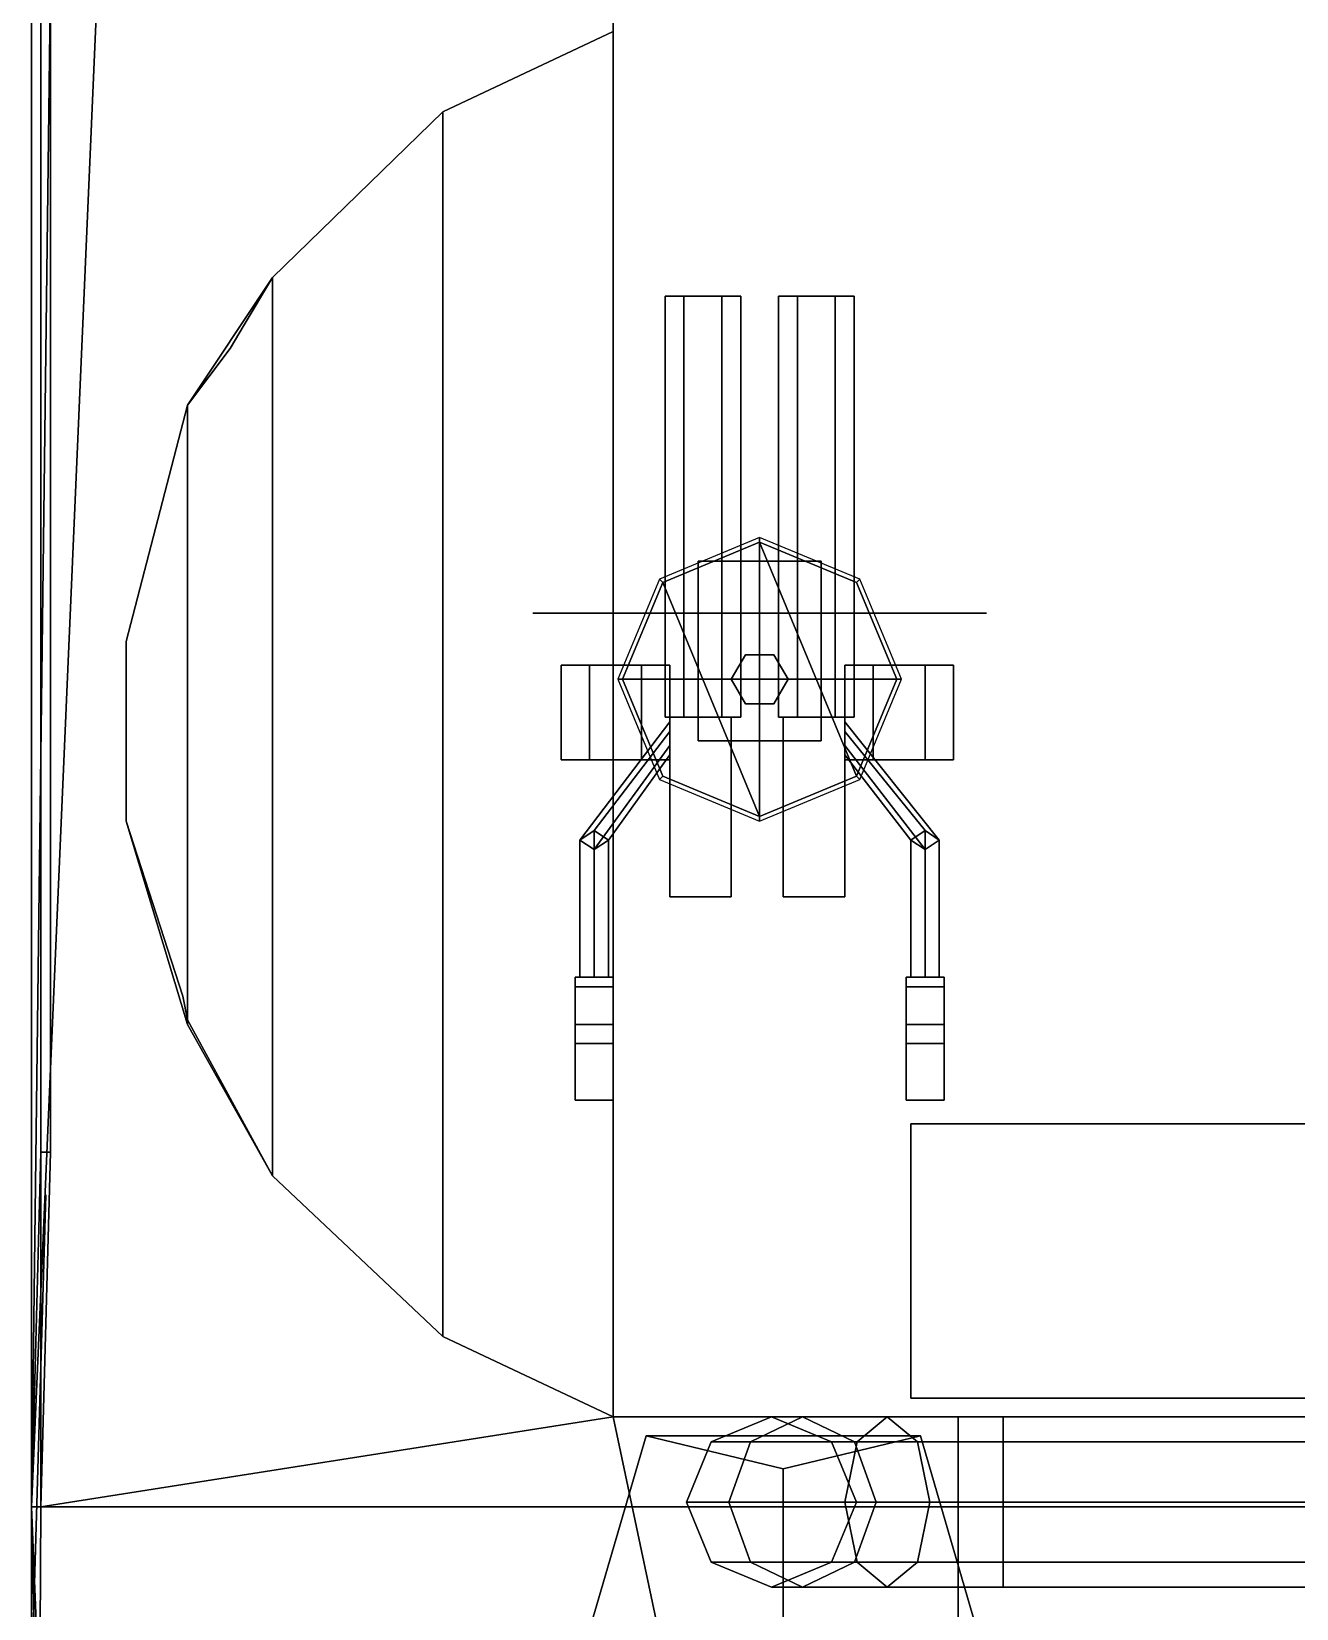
# Model space of a CAD drawing. Header units: millimetres. Extents: x -3 to 2.7, y -37.1 to 19.1.
# Drawn here: x -2.73 to -0.055, y -0.365 to 2.97 of the extents above; entities that cross this region are included whole.
import ezdxf

# ---------------------------------------------------------------- set-up
doc = ezdxf.new("R2010")
doc.units = ezdxf.units.MM
for name, color, linetype in [('boat', 6, 'Continuous'), ('gun', 1, 'Continuous'), ('railings', 6, 'Continuous'), ('turret', 2, 'Continuous')]:
    doc.layers.add(name, color=color, linetype=linetype)

msp = doc.modelspace()

# ---------------------------------------------------------------- linework, layer by layer
for points in [[(-1.5, 7.61, 2.6), (-1.5, 5.42, 2.6), (-1.5, 0.04, 3.71), (-1.5, 5.66, 3.71)], [(-1.5, 5.66, 3.71), (-1.5, 0.04, 3.71), (1.5, 0.04, 3.71), (1.5, 5.66, 3.71)], [(-1.5, 3.54, 1.36), (-1.5, 0.04, 1.36), (-1.5, 0.04, 3.71), (-1.5, 5.42, 2.6)], [(0, -0.15, -1.57), (-2.73, -0.15, -0.89), (-2.57, 3.54, -0.85), (0, 3.54, -1.45)], [(-2.73, 3.54, 1.36), (-2.73, 3.54, 0.34), (-2.73, -0.15, 0.34), (-2.73, -0.15, 1.36)], [(-2.73, 3.54, 0.34), (-2.6843, 3.54), (-2.73, -0.15), (-2.73, -0.15, 0.34)], [(-2.71, 3.54, 2.6), (-2.73, 3.54, 1.36), (-2.73, -0.15, 1.36), (-2.71, 0.6, 2.6)], [(-2.6843, 3.54), (-2.57, 3.54, -0.85), (-2.73, -0.15, -0.89), (-2.73, -0.15)], [(-2.69, 0.6, 2.6), (-2.71, -0.15, 1.36), (-2.71, 3.54, 1.36), (-2.69, 3.54, 2.6)], [(-2.71, 3.54, 2.6), (-2.71, 0.6, 2.6), (-2.69, 0.6, 2.6), (-2.69, 3.54, 2.6)], [(-2.71, -0.15, 1.36), (-1.5, 0.04, 1.36), (-1.5, 3.54, 1.36), (-2.71, 3.54, 1.36)], [(-1.86, 2.8, 3.61), (-1.5, 2.97, 3.61), (-1.5, 0.04, 3.61), (-1.86, 0.21, 3.61)], [(-1.5, 0.04, 3.71), (-1.5, 2.97, 3.71), (-1.86, 2.8, 3.71), (-1.86, 0.21, 3.71)], [(-1.86, 2.8, 3.71), (-1.5, 2.97, 3.71), (-1.5, 2.97, 3.61), (-1.86, 2.8, 3.61)], [(-1.86, 0.21, 3.61), (-2.22, 0.55, 3.61), (-2.22, 2.45, 3.61), (-1.86, 2.8, 3.61)], [(-2.22, 2.45, 3.71), (-2.22, 0.55, 3.71), (-1.86, 0.21, 3.71), (-1.86, 2.8, 3.71)], [(-1.86, 2.8, 3.61), (-2.22, 2.45, 3.61), (-2.22, 2.45, 3.71), (-1.86, 2.8, 3.71)], [(-2.4, 2.18, 3.61), (-2.22, 2.45, 3.61), (-2.22, 0.55, 3.61), (-2.4, 0.87, 3.61)], [(-2.22, 0.55, 3.71), (-2.22, 2.45, 3.71), (-2.4, 2.18, 3.71), (-2.4, 0.87, 3.71)], [(-2.4, 2.18, 3.71), (-2.22, 2.45, 3.71), (-2.22, 2.45, 3.61), (-2.4, 2.18, 3.61)], [(-2.4, 0.87, 3.61), (-2.53, 1.3, 3.61), (-2.53, 1.68, 3.61), (-2.4, 2.18, 3.61)], [(-2.4, 2.18, 3.61), (-2.53, 1.68, 3.61), (-2.53, 1.68, 3.71), (-2.4, 2.18, 3.71)], [(-2.53, 1.68, 3.71), (-2.53, 1.3, 3.71), (-2.4, 0.87, 3.71), (-2.4, 2.18, 3.71)], [(-1.3951, 1.8051, 3.83), (-1.19, 1.89, 3.83), (-1.19, 1.9, 3.71), (-1.4021, 1.8121, 3.71)], [(-0.9849, 1.3949, 3.83), (-1.19, 1.89, 3.83), (-1.3951, 1.8051, 3.83), (-1.19, 1.31, 3.83)], [(-1.19, 1.89, 3.83), (-0.9849, 1.8051, 3.83), (-0.9779, 1.8121, 3.71), (-1.19, 1.9, 3.71)], [(-1.19, 1.66, 4.45), (-1.19, 1.54, 4.45), (-1.19, 1.31, 3.83), (-1.19, 1.89, 3.83)], [(-1.19, 1.89, 3.83), (-1.19, 1.31, 3.83), (-1.19, 1.54, 4.45), (-1.19, 1.66, 4.45)], [(-0.9, 1.6, 3.83), (-0.9849, 1.8051, 3.83), (-1.19, 1.89, 3.83), (-0.9849, 1.3949, 3.83)], [(-1.48, 1.6, 3.83), (-1.3951, 1.8051, 3.83), (-1.4021, 1.8121, 3.71), (-1.49, 1.6, 3.71)], [(-1.19, 1.31, 3.83), (-1.3951, 1.8051, 3.83), (-1.48, 1.6, 3.83), (-1.3951, 1.3949, 3.83)], [(-0.9849, 1.8051, 3.83), (-0.9, 1.6, 3.83), (-0.89, 1.6, 3.71), (-0.9779, 1.8121, 3.71)], [(-2.53, 1.68, 3.61), (-2.53, 1.3, 3.61), (-2.53, 1.3, 3.71), (-2.53, 1.68, 3.71)], [(-1.22, 1.652, 3.83), (-1.25, 1.6, 3.83), (-1.25, 1.6, 5.02), (-1.22, 1.652, 5.02)], [(-1.16, 1.652, 3.83), (-1.22, 1.652, 3.83), (-1.22, 1.652, 5.02), (-1.16, 1.652, 5.02)], [(-1.13, 1.6, 3.83), (-1.16, 1.652, 3.83), (-1.16, 1.652, 5.02), (-1.13, 1.6, 5.02)], [(-1.3951, 1.3949, 3.83), (-1.48, 1.6, 3.83), (-1.49, 1.6, 3.71), (-1.4021, 1.3879, 3.71)], [(-1.25, 1.6, 4.45), (-1.13, 1.6, 4.45), (-0.9, 1.6, 3.83), (-1.48, 1.6, 3.83)], [(-1.48, 1.6, 3.83), (-0.9, 1.6, 3.83), (-1.13, 1.6, 4.45), (-1.25, 1.6, 4.45)], [(-1.25, 1.6, 3.83), (-1.22, 1.548, 3.83), (-1.22, 1.548, 5.02), (-1.25, 1.6, 5.02)], [(-1.16, 1.548, 3.83), (-1.13, 1.6, 3.83), (-1.13, 1.6, 5.02), (-1.16, 1.548, 5.02)], [(-0.9, 1.6, 3.83), (-0.9849, 1.3949, 3.83), (-0.9779, 1.3879, 3.71), (-0.89, 1.6, 3.71)], [(-1.22, 1.548, 3.83), (-1.16, 1.548, 3.83), (-1.16, 1.548, 5.02), (-1.22, 1.548, 5.02)], [(-1.19, 1.31, 3.83), (-1.3951, 1.3949, 3.83), (-1.4021, 1.3879, 3.71), (-1.19, 1.3, 3.71)], [(-0.9849, 1.3949, 3.83), (-1.19, 1.31, 3.83), (-1.19, 1.3, 3.71), (-0.9779, 1.3879, 3.71)], [(-2.4, 0.87, 3.71), (-2.53, 1.3, 3.71), (-2.53, 1.3, 3.61), (-2.4, 0.87, 3.61)], [(-2.4, 0.87, 3.61), (-2.22, 0.55, 3.61), (-2.22, 0.55, 3.71), (-2.4, 0.87, 3.71)], [(-0.87, 0.66, 4.71), (-0.87, 0.66, 3.71), (-0.87, 0.08, 3.71), (-0.87, 0.08, 4.71)], [(0.87, 0.66, 4.71), (0.87, 0.66, 3.71), (-0.87, 0.66, 3.71), (-0.87, 0.66, 4.71)], [(0.87, 0.08, 4.71), (0.87, 0.66, 4.71), (-0.87, 0.66, 4.71), (-0.87, 0.08, 4.71)], [(-2.71, 0.6, 2.6), (-2.73, -0.15, 1.36), (-2.71, -0.15, 1.36), (-2.69, 0.6, 2.6)], [(-1.86, 0.21, 3.71), (-2.22, 0.55, 3.71), (-2.22, 0.55, 3.61), (-1.86, 0.21, 3.61)], [(-1.86, 0.21, 3.61), (-1.5, 0.04, 3.61), (-1.5, 0.04, 3.71), (-1.86, 0.21, 3.71)], [(-0.87, 0.08, 4.71), (-0.87, 0.08, 3.71), (0.87, 0.08, 3.71), (0.87, 0.08, 4.71)], [(-1.5, 0.04, 1.36), (-2.71, -0.15, 1.36), (-2.73, -3.84, 1.41), (-0.77, -3.41, 1.4)], [(-1.5, 0.04, 3.71), (-1.5, 0.04, 1.36), (1.5, 0.04, 1.36), (1.5, 0.04, 3.71)], [(-0.77, 0.04, 1.36), (-1.5, 0.04, 1.36), (-0.77, -3.41, 1.4)], [(-1.0994, 0.04, 4.025), (-1.2096, -0.0127, 3.9614), (-1.2923, -0.0127, 4.27), (-1.165, 0.04, 4.27)], [(-1.165, 0.04, 4.27), (-1.2923, -0.0127, 4.27), (-1.2096, -0.0127, 4.5786), (-1.0994, 0.04, 4.515)], [(-0.92, 0.04, 3.8456), (-0.9836, -0.0127, 3.7354), (-1.2096, -0.0127, 3.9614), (-1.0994, 0.04, 4.025)], [(-1.0994, 0.04, 4.515), (-1.2096, -0.0127, 4.5786), (-0.9836, -0.0127, 4.8046), (-0.92, 0.04, 4.6944)], [(-0.9891, -0.0127, 4.0886), (-1.0994, 0.04, 4.025), (-1.165, 0.04, 4.27), (-1.0377, -0.0127, 4.27)], [(-1.0377, -0.0127, 4.27), (-1.165, 0.04, 4.27), (-1.0994, 0.04, 4.515), (-0.9891, -0.0127, 4.4514)], [(-0.8564, -0.0127, 3.9559), (-0.92, 0.04, 3.8456), (-1.0994, 0.04, 4.025), (-0.9891, -0.0127, 4.0886)], [(-0.9891, -0.0127, 4.4514), (-1.0994, 0.04, 4.515), (-0.92, 0.04, 4.6944), (-0.8564, -0.0127, 4.5841)], [(-0.675, 0.04, 3.78), (-0.675, -0.0127, 3.6527), (-0.9836, -0.0127, 3.7354), (-0.92, 0.04, 3.8456)], [(-0.92, 0.04, 4.6944), (-0.9836, -0.0127, 4.8046), (-0.675, -0.0127, 4.8873), (-0.675, 0.04, 4.76)], [(-0.675, -0.0127, 3.9073), (-0.675, 0.04, 3.78), (-0.92, 0.04, 3.8456), (-0.8564, -0.0127, 3.9559)], [(-0.8564, -0.0127, 4.5841), (-0.92, 0.04, 4.6944), (-0.675, 0.04, 4.76), (-0.675, -0.0127, 4.6327)], [(-0.77, 0.04, 2.12), (-0.77, 0.04, 1.36), (-0.77, -3.41, 1.4), (-0.77, -3.41, 2.12)], [(0.77, -3.41, 2.12), (0.77, 0.04, 2.12), (-0.77, 0.04, 2.12), (-0.77, -3.41, 2.12)], [(-0.675, 0.04, 3.78), (-0.675, -0.0127, 3.9073), (0.675, -0.0127, 3.9073), (0.675, 0.04, 3.78)], [(-0.675, -0.0127, 3.6527), (-0.675, 0.04, 3.78), (0.675, 0.04, 3.78), (0.675, -0.0127, 3.6527)], [(-0.675, 0.04, 4.76), (-0.675, -0.0127, 4.8873), (0.675, -0.0127, 4.8873), (0.675, 0.04, 4.76)], [(-0.675, -0.0127, 4.6327), (-0.675, 0.04, 4.76), (0.675, 0.04, 4.76), (0.675, -0.0127, 4.6327)], [(-1.2096, -0.0127, 3.9614), (-1.2552, -0.14, 3.935), (-1.345, -0.14, 4.27), (-1.2923, -0.0127, 4.27)], [(-1.2923, -0.0127, 4.27), (-1.345, -0.14, 4.27), (-1.2552, -0.14, 4.605), (-1.2096, -0.0127, 4.5786)], [(-0.9836, -0.0127, 3.7354), (-1.01, -0.14, 3.6898), (-1.2552, -0.14, 3.935), (-1.2096, -0.0127, 3.9614)], [(-1.2096, -0.0127, 4.5786), (-1.2552, -0.14, 4.605), (-1.01, -0.14, 4.8502), (-0.9836, -0.0127, 4.8046)], [(-0.9435, -0.14, 4.115), (-0.9891, -0.0127, 4.0886), (-1.0377, -0.0127, 4.27), (-0.985, -0.14, 4.27)], [(-0.985, -0.14, 4.27), (-1.0377, -0.0127, 4.27), (-0.9891, -0.0127, 4.4514), (-0.9435, -0.14, 4.425)], [(-0.675, -0.0127, 3.6527), (-0.675, -0.14, 3.6), (-1.01, -0.14, 3.6898), (-0.9836, -0.0127, 3.7354)], [(-0.9836, -0.0127, 4.8046), (-1.01, -0.14, 4.8502), (-0.675, -0.14, 4.94), (-0.675, -0.0127, 4.8873)], [(-0.83, -0.14, 4.0015), (-0.8564, -0.0127, 3.9559), (-0.9891, -0.0127, 4.0886), (-0.9435, -0.14, 4.115)], [(-0.9435, -0.14, 4.425), (-0.9891, -0.0127, 4.4514), (-0.8564, -0.0127, 4.5841), (-0.83, -0.14, 4.5385)], [(-0.675, -0.14, 3.96), (-0.675, -0.0127, 3.9073), (-0.8564, -0.0127, 3.9559), (-0.83, -0.14, 4.0015)], [(-0.83, -0.14, 4.5385), (-0.8564, -0.0127, 4.5841), (-0.675, -0.0127, 4.6327), (-0.675, -0.14, 4.58)], [(-0.675, -0.0127, 3.9073), (-0.675, -0.14, 3.96), (0.675, -0.14, 3.96), (0.675, -0.0127, 3.9073)], [(-0.675, -0.14, 3.6), (-0.675, -0.0127, 3.6527), (0.675, -0.0127, 3.6527), (0.675, -0.14, 3.6)], [(-0.675, -0.0127, 4.8873), (-0.675, -0.14, 4.94), (0.675, -0.14, 4.94), (0.675, -0.0127, 4.8873)], [(-0.675, -0.14, 4.58), (-0.675, -0.0127, 4.6327), (0.675, -0.0127, 4.6327), (0.675, -0.14, 4.58)], [(0, -3.84, -1.57), (-2.58, -3.84, -0.81), (-2.73, -0.15, -0.89), (0, -0.15, -1.57)], [(-2.73, -0.15, 0.34), (-2.73, -0.15), (-2.6523, -3.84), (-2.73, -3.84, 0.87)], [(-2.73, -0.15, 1.36), (-2.73, -0.15, 0.34), (-2.73, -3.84, 0.87), (-2.73, -3.84, 1.41)], [(-2.73, -0.15, 1.36), (-2.73, -3.84, 1.41), (-2.73, -3.84, 1.41), (-2.71, -0.15, 1.36)], [(-2.73, -0.15), (-2.73, -0.15, -0.89), (-2.58, -3.84, -0.81), (-2.6523, -3.84)], [(-1.2552, -0.14, 3.935), (-1.2096, -0.2673, 3.9614), (-1.2923, -0.2673, 4.27), (-1.345, -0.14, 4.27)], [(-1.345, -0.14, 4.27), (-1.2923, -0.2673, 4.27), (-1.2096, -0.2673, 4.5786), (-1.2552, -0.14, 4.605)], [(-1.01, -0.14, 3.6898), (-0.9836, -0.2673, 3.7354), (-1.2096, -0.2673, 3.9614), (-1.2552, -0.14, 3.935)], [(-1.2552, -0.14, 4.605), (-1.2096, -0.2673, 4.5786), (-0.9836, -0.2673, 4.8046), (-1.01, -0.14, 4.8502)], [(-0.9891, -0.2673, 4.0886), (-0.9435, -0.14, 4.115), (-0.985, -0.14, 4.27), (-1.0377, -0.2673, 4.27)], [(-1.0377, -0.2673, 4.27), (-0.985, -0.14, 4.27), (-0.9435, -0.14, 4.425), (-0.9891, -0.2673, 4.4514)], [(-0.675, -0.14, 3.6), (-0.675, -0.2673, 3.6527), (-0.9836, -0.2673, 3.7354), (-1.01, -0.14, 3.6898)], [(-1.01, -0.14, 4.8502), (-0.9836, -0.2673, 4.8046), (-0.675, -0.2673, 4.8873), (-0.675, -0.14, 4.94)], [(-0.8564, -0.2673, 3.9559), (-0.83, -0.14, 4.0015), (-0.9435, -0.14, 4.115), (-0.9891, -0.2673, 4.0886)], [(-0.9891, -0.2673, 4.4514), (-0.9435, -0.14, 4.425), (-0.83, -0.14, 4.5385), (-0.8564, -0.2673, 4.5841)], [(-0.675, -0.2673, 3.9073), (-0.675, -0.14, 3.96), (-0.83, -0.14, 4.0015), (-0.8564, -0.2673, 3.9559)], [(-0.8564, -0.2673, 4.5841), (-0.83, -0.14, 4.5385), (-0.675, -0.14, 4.58), (-0.675, -0.2673, 4.6327)], [(-0.675, -0.14, 3.96), (-0.675, -0.2673, 3.9073), (0.675, -0.2673, 3.9073), (0.675, -0.14, 3.96)], [(-0.675, -0.2673, 3.6527), (-0.675, -0.14, 3.6), (0.675, -0.14, 3.6), (0.675, -0.2673, 3.6527)], [(-0.675, -0.14, 4.94), (-0.675, -0.2673, 4.8873), (0.675, -0.2673, 4.8873), (0.675, -0.14, 4.94)], [(-0.675, -0.2673, 4.6327), (-0.675, -0.14, 4.58), (0.675, -0.14, 4.58), (0.675, -0.2673, 4.6327)], [(-1.2096, -0.2673, 3.9614), (-1.0994, -0.32, 4.025), (-1.165, -0.32, 4.27), (-1.2923, -0.2673, 4.27)], [(-1.2923, -0.2673, 4.27), (-1.165, -0.32, 4.27), (-1.0994, -0.32, 4.515), (-1.2096, -0.2673, 4.5786)], [(-0.9836, -0.2673, 3.7354), (-0.92, -0.32, 3.8456), (-1.0994, -0.32, 4.025), (-1.2096, -0.2673, 3.9614)], [(-1.2096, -0.2673, 4.5786), (-1.0994, -0.32, 4.515), (-0.92, -0.32, 4.6944), (-0.9836, -0.2673, 4.8046)], [(-1.0994, -0.32, 4.025), (-0.9891, -0.2673, 4.0886), (-1.0377, -0.2673, 4.27), (-1.165, -0.32, 4.27)], [(-1.165, -0.32, 4.27), (-1.0377, -0.2673, 4.27), (-0.9891, -0.2673, 4.4514), (-1.0994, -0.32, 4.515)], [(-0.92, -0.32, 3.8456), (-0.8564, -0.2673, 3.9559), (-0.9891, -0.2673, 4.0886), (-1.0994, -0.32, 4.025)], [(-1.0994, -0.32, 4.515), (-0.9891, -0.2673, 4.4514), (-0.8564, -0.2673, 4.5841), (-0.92, -0.32, 4.6944)], [(-0.675, -0.2673, 3.6527), (-0.675, -0.32, 3.78), (-0.92, -0.32, 3.8456), (-0.9836, -0.2673, 3.7354)], [(-0.9836, -0.2673, 4.8046), (-0.92, -0.32, 4.6944), (-0.675, -0.32, 4.76), (-0.675, -0.2673, 4.8873)], [(-0.675, -0.32, 3.78), (-0.675, -0.2673, 3.9073), (-0.8564, -0.2673, 3.9559), (-0.92, -0.32, 3.8456)], [(-0.92, -0.32, 4.6944), (-0.8564, -0.2673, 4.5841), (-0.675, -0.2673, 4.6327), (-0.675, -0.32, 4.76)], [(-0.675, -0.2673, 3.9073), (-0.675, -0.32, 3.78), (0.675, -0.32, 3.78), (0.675, -0.2673, 3.9073)], [(-0.675, -0.32, 3.78), (-0.675, -0.2673, 3.6527), (0.675, -0.2673, 3.6527), (0.675, -0.32, 3.78)], [(-0.675, -0.2673, 4.8873), (-0.675, -0.32, 4.76), (0.675, -0.32, 4.76), (0.675, -0.2673, 4.8873)], [(-0.675, -0.32, 4.76), (-0.675, -0.2673, 4.6327), (0.675, -0.2673, 4.6327), (0.675, -0.32, 4.76)]]:
    msp.add_3dface(points)
at = {"color": 2}
for points in [[(-1.0377, -0.0127, 4.27), (-0.9891, -0.0127, 4.4514), (-0.9891, -0.0127, 4.0886), (-1.0377, -0.0127, 4.27)], [(-1.0377, -0.0127, 4.27), (-0.9891, -0.0127, 4.0886), (-0.9891, -0.0127, 4.4514), (-1.0377, -0.0127, 4.27)], [(-0.9891, -0.0127, 4.0886), (-0.8564, -0.0127, 3.9559), (-0.8564, -0.0127, 4.5841), (-0.9891, -0.0127, 4.4514)], [(-0.9891, -0.0127, 4.4514), (-0.8564, -0.0127, 4.5841), (-0.8564, -0.0127, 3.9559), (-0.9891, -0.0127, 4.0886)], [(-0.8564, -0.0127, 4.5841), (-0.675, -0.0127, 4.6327), (-0.675, -0.0127, 3.9073), (-0.8564, -0.0127, 3.9559)], [(-0.8564, -0.0127, 3.9559), (-0.675, -0.0127, 3.9073), (-0.675, -0.0127, 4.6327), (-0.8564, -0.0127, 4.5841)], [(-0.675, -0.0127, 3.9073), (0.675, -0.0127, 3.9073), (0.675, -0.0127, 4.6327), (-0.675, -0.0127, 4.6327)], [(-0.675, -0.0127, 4.6327), (0.675, -0.0127, 4.6327), (0.675, -0.0127, 3.9073), (-0.675, -0.0127, 3.9073)]]:
    msp.add_3dface(points, dxfattribs=at)
at = {"layer": 'boat'}
for points in [[(-1.57, -0.48, 3.39), (-1.43, 0, 3.44), (-1.43, 0, 3.14), (-1.57, -0.48, 3.09)], [(-1.43, 0, 3.14), (-1.14, -0.07, 2.81), (-1.14, -0.48, 2.8), (-1.57, -0.48, 3.09)], [(-0.71, -0.48, 3.39), (-0.85, 0, 3.44), (-1.43, 0, 3.44), (-1.57, -0.48, 3.39)], [(-0.85, 0, 3.14), (-1.14, -0.07, 2.81), (-1.43, 0, 3.14), (-0.85, 0, 3.14)], [(-1.43, 0, 3.44), (-0.85, 0, 3.44), (-0.85, 0, 3.14), (-1.43, 0, 3.14)], [(-1.14, -0.48, 2.8), (-1.14, -0.07, 2.81), (-0.85, 0, 3.14), (-0.71, -0.48, 3.09)], [(-0.71, -0.48, 3.09), (-0.85, 0, 3.14), (-0.85, 0, 3.44), (-0.71, -0.48, 3.39)]]:
    msp.add_3dface(points, dxfattribs=at)
at = {"layer": 'gun'}
for points in [[(-1.35, 2.41, 5.2593), (-1.39, 2.41, 5.19), (-1.39, 1.52, 5.19), (-1.35, 1.52, 5.2593)], [(-1.39, 2.41, 5.19), (-1.35, 2.41, 5.1207), (-1.35, 1.52, 5.1207), (-1.39, 1.52, 5.19)], [(-1.23, 2.41, 5.19), (-1.39, 2.41, 5.19), (-1.35, 2.41, 5.2593), (-1.27, 2.41, 5.2593)], [(-1.27, 2.41, 5.1207), (-1.35, 2.41, 5.1207), (-1.39, 2.41, 5.19), (-1.23, 2.41, 5.19)], [(-1.27, 2.41, 5.2593), (-1.35, 2.41, 5.2593), (-1.35, 1.52, 5.2593), (-1.27, 1.52, 5.2593)], [(-1.35, 2.41, 5.1207), (-1.27, 2.41, 5.1207), (-1.27, 1.52, 5.1207), (-1.35, 1.52, 5.1207)], [(-1.23, 2.41, 5.19), (-1.27, 2.41, 5.2593), (-1.27, 1.52, 5.2593), (-1.23, 1.52, 5.19)], [(-1.27, 2.41, 5.1207), (-1.23, 2.41, 5.19), (-1.23, 1.52, 5.19), (-1.27, 1.52, 5.1207)], [(-1.03, 2.41, 5.1207), (-1.11, 2.41, 5.1207), (-1.15, 2.41, 5.19), (-0.99, 2.41, 5.19)], [(-0.99, 2.41, 5.19), (-1.15, 2.41, 5.19), (-1.11, 2.41, 5.2593), (-1.03, 2.41, 5.2593)], [(-1.15, 2.41, 5.19), (-1.11, 2.41, 5.1207), (-1.11, 1.52, 5.1207), (-1.15, 1.52, 5.19)], [(-1.11, 2.41, 5.2593), (-1.15, 2.41, 5.19), (-1.15, 1.52, 5.19), (-1.11, 1.52, 5.2593)], [(-1.11, 2.41, 5.1207), (-1.03, 2.41, 5.1207), (-1.03, 1.52, 5.1207), (-1.11, 1.52, 5.1207)], [(-1.03, 2.41, 5.2593), (-1.11, 2.41, 5.2593), (-1.11, 1.52, 5.2593), (-1.03, 1.52, 5.2593)], [(-1.03, 2.41, 5.1207), (-0.99, 2.41, 5.19), (-0.99, 1.52, 5.19), (-1.03, 1.52, 5.1207)], [(-0.99, 2.41, 5.19), (-1.03, 2.41, 5.2593), (-1.03, 1.52, 5.2593), (-0.99, 1.52, 5.19)], [(-1.61, 1.63, 5.26), (-1.61, 1.63, 5), (-1.61, 1.43, 5), (-1.61, 1.43, 5.26)], [(-1.38, 1.63, 5.26), (-1.38, 1.63, 5), (-1.61, 1.63, 5), (-1.61, 1.63, 5.26)], [(-1.55, 1.63, 4.88), (-1.61, 1.63, 5), (-1.38, 1.63, 5), (-1.44, 1.63, 4.88)], [(-1.55, 1.43, 4.88), (-1.61, 1.43, 5), (-1.61, 1.63, 5), (-1.55, 1.63, 4.88)], [(-1.44, 1.63, 5.38), (-1.38, 1.63, 5.26), (-1.61, 1.63, 5.26), (-1.55, 1.63, 5.38)], [(-1.55, 1.63, 5.38), (-1.61, 1.63, 5.26), (-1.61, 1.43, 5.26), (-1.55, 1.43, 5.38)], [(-1.44, 1.43, 4.88), (-1.55, 1.43, 4.88), (-1.55, 1.63, 4.88), (-1.44, 1.63, 4.88)], [(-1.55, 1.43, 5.38), (-1.44, 1.43, 5.38), (-1.44, 1.63, 5.38), (-1.55, 1.63, 5.38)], [(-1.44, 1.63, 4.88), (-1.38, 1.63, 5), (-1.38, 1.43, 5), (-1.44, 1.43, 4.88)], [(-1.44, 1.43, 5.38), (-1.38, 1.43, 5.26), (-1.38, 1.63, 5.26), (-1.44, 1.63, 5.38)], [(-1.38, 1.43, 5.26), (-1.38, 1.43, 5), (-1.38, 1.63, 5), (-1.38, 1.63, 5.26)], [(-0.78, 1.63, 5.26), (-0.78, 1.63, 5), (-1.01, 1.63, 5), (-1.01, 1.63, 5.26)], [(-1.01, 1.63, 5.26), (-1.01, 1.63, 5), (-1.01, 1.43, 5), (-1.01, 1.43, 5.26)], [(-0.95, 1.43, 4.88), (-1.01, 1.43, 5), (-1.01, 1.63, 5), (-0.95, 1.63, 4.88)], [(-0.95, 1.63, 4.88), (-1.01, 1.63, 5), (-0.78, 1.63, 5), (-0.84, 1.63, 4.88)], [(-0.95, 1.63, 5.38), (-1.01, 1.63, 5.26), (-1.01, 1.43, 5.26), (-0.95, 1.43, 5.38)], [(-0.84, 1.63, 5.38), (-0.78, 1.63, 5.26), (-1.01, 1.63, 5.26), (-0.95, 1.63, 5.38)], [(-0.84, 1.43, 4.88), (-0.95, 1.43, 4.88), (-0.95, 1.63, 4.88), (-0.84, 1.63, 4.88)], [(-0.95, 1.43, 5.38), (-0.84, 1.43, 5.38), (-0.84, 1.63, 5.38), (-0.95, 1.63, 5.38)], [(-0.84, 1.63, 4.88), (-0.78, 1.63, 5), (-0.78, 1.43, 5), (-0.84, 1.43, 4.88)], [(-0.84, 1.43, 5.38), (-0.78, 1.43, 5.26), (-0.78, 1.63, 5.26), (-0.84, 1.63, 5.38)], [(-0.78, 1.43, 5.26), (-0.78, 1.43, 5), (-0.78, 1.63, 5), (-0.78, 1.63, 5.26)], [(-1.38, 1.51, 5.19), (-1.38, 1.46, 5.16), (-1.54, 1.24, 5.29), (-1.57, 1.26, 5.32)], [(-1.38, 1.49, 5.22), (-1.38, 1.51, 5.19), (-1.57, 1.26, 5.32), (-1.54, 1.28, 5.35)], [(-1.25, 1.52, 5.26), (-1.25, 1.52, 5.08), (-1.38, 1.52, 5.08), (-1.38, 1.52, 5.26)], [(-1.38, 1.52, 5.08), (-1.38, 1.14, 5.08), (-1.38, 1.14, 5.26), (-1.38, 1.52, 5.26)], [(-1.25, 1.52, 5.08), (-1.25, 1.14, 5.08), (-1.38, 1.14, 5.08), (-1.38, 1.52, 5.08)], [(-1.38, 1.52, 5.26), (-1.38, 1.14, 5.26), (-1.25, 1.14, 5.26), (-1.25, 1.52, 5.26)], [(-1.25, 1.14, 5.26), (-1.25, 1.14, 5.08), (-1.25, 1.52, 5.08), (-1.25, 1.52, 5.26)], [(-1.01, 1.52, 5.26), (-1.01, 1.52, 5.08), (-1.14, 1.52, 5.08), (-1.14, 1.52, 5.26)], [(-1.14, 1.52, 5.08), (-1.14, 1.14, 5.08), (-1.14, 1.14, 5.26), (-1.14, 1.52, 5.26)], [(-1.01, 1.52, 5.08), (-1.01, 1.14, 5.08), (-1.14, 1.14, 5.08), (-1.14, 1.52, 5.08)], [(-1.14, 1.52, 5.26), (-1.14, 1.14, 5.26), (-1.01, 1.14, 5.26), (-1.01, 1.52, 5.26)], [(-1.01, 1.14, 5.26), (-1.01, 1.14, 5.08), (-1.01, 1.52, 5.08), (-1.01, 1.52, 5.26)], [(-1.01, 1.51, 5.19), (-1.01, 1.49, 5.22), (-0.84, 1.28, 5.35), (-0.81, 1.26, 5.32)], [(-1.01, 1.46, 5.16), (-1.01, 1.51, 5.19), (-0.81, 1.26, 5.32), (-0.84, 1.24, 5.29)], [(-1.38, 1.44, 5.19), (-1.38, 1.49, 5.22), (-1.54, 1.28, 5.35), (-1.51, 1.26, 5.32)], [(-1.01, 1.49, 5.22), (-1.01, 1.44, 5.19), (-0.87, 1.26, 5.32), (-0.84, 1.28, 5.35)], [(-1.38, 1.46, 5.16), (-1.38, 1.44, 5.19), (-1.51, 1.26, 5.32), (-1.54, 1.24, 5.29)], [(-1.01, 1.44, 5.19), (-1.01, 1.46, 5.16), (-0.84, 1.24, 5.29), (-0.87, 1.26, 5.32)], [(-1.61, 1.43, 5), (-1.38, 1.43, 5), (-1.38, 1.43, 5.26), (-1.61, 1.43, 5.26)], [(-1.38, 1.43, 5), (-1.61, 1.43, 5), (-1.55, 1.43, 4.88), (-1.44, 1.43, 4.88)], [(-1.61, 1.43, 5.26), (-1.38, 1.43, 5.26), (-1.44, 1.43, 5.38), (-1.55, 1.43, 5.38)], [(-1.01, 1.43, 5), (-0.78, 1.43, 5), (-0.78, 1.43, 5.26), (-1.01, 1.43, 5.26)], [(-0.78, 1.43, 5), (-1.01, 1.43, 5), (-0.95, 1.43, 4.88), (-0.84, 1.43, 4.88)], [(-1.01, 1.43, 5.26), (-0.78, 1.43, 5.26), (-0.84, 1.43, 5.38), (-0.95, 1.43, 5.38)], [(-1.54, 1.28, 5.35), (-1.57, 1.26, 5.32), (-1.57, 0.97, 5.32), (-1.54, 0.97, 5.35)], [(-1.51, 1.26, 5.32), (-1.54, 1.28, 5.35), (-1.54, 0.97, 5.35), (-1.51, 0.97, 5.32)], [(-0.84, 1.28, 5.35), (-0.87, 1.26, 5.32), (-0.87, 0.97, 5.32), (-0.84, 0.97, 5.35)], [(-0.81, 1.26, 5.32), (-0.84, 1.28, 5.35), (-0.84, 0.97, 5.35), (-0.81, 0.97, 5.32)], [(-1.57, 1.26, 5.32), (-1.54, 1.24, 5.29), (-1.54, 0.97, 5.29), (-1.57, 0.97, 5.32)], [(-1.54, 1.24, 5.29), (-1.51, 1.26, 5.32), (-1.51, 0.97, 5.32), (-1.54, 0.97, 5.29)], [(-0.87, 1.26, 5.32), (-0.84, 1.24, 5.29), (-0.84, 0.97, 5.29), (-0.87, 0.97, 5.32)], [(-0.84, 1.24, 5.29), (-0.81, 1.26, 5.32), (-0.81, 0.97, 5.32), (-0.84, 0.97, 5.29)], [(-1.38, 1.14, 5.26), (-1.38, 1.14, 5.08), (-1.25, 1.14, 5.08), (-1.25, 1.14, 5.26)], [(-1.14, 1.14, 5.26), (-1.14, 1.14, 5.08), (-1.01, 1.14, 5.08), (-1.01, 1.14, 5.26)], [(-1.58, 0.87, 5.1), (-1.5, 0.87, 5.1), (-1.5, 0.97, 5.25), (-1.58, 0.97, 5.25)], [(-1.58, 0.97, 5.25), (-1.5, 0.97, 5.25), (-1.5, 0.87, 5.1), (-1.58, 0.87, 5.1)], [(-1.58, 0.97, 5.35), (-1.5, 0.97, 5.35), (-1.5, 0.97, 5.25), (-1.58, 0.97, 5.25)], [(-1.58, 0.97, 5.25), (-1.5, 0.97, 5.25), (-1.5, 0.97, 5.35), (-1.58, 0.97, 5.35)], [(-1.58, 0.97, 5.35), (-1.5, 0.97, 5.35), (-1.5, 0.95, 5.4), (-1.58, 0.95, 5.4)], [(-1.58, 0.95, 5.4), (-1.5, 0.95, 5.4), (-1.5, 0.97, 5.35), (-1.58, 0.97, 5.35)], [(-0.88, 0.87, 5.1), (-0.8, 0.87, 5.1), (-0.8, 0.97, 5.25), (-0.88, 0.97, 5.25)], [(-0.88, 0.97, 5.25), (-0.8, 0.97, 5.25), (-0.8, 0.87, 5.1), (-0.88, 0.87, 5.1)], [(-0.88, 0.97, 5.35), (-0.8, 0.97, 5.35), (-0.8, 0.97, 5.25), (-0.88, 0.97, 5.25)], [(-0.88, 0.97, 5.25), (-0.8, 0.97, 5.25), (-0.8, 0.97, 5.35), (-0.88, 0.97, 5.35)], [(-0.88, 0.97, 5.35), (-0.8, 0.97, 5.35), (-0.8, 0.95, 5.4), (-0.88, 0.95, 5.4)], [(-0.88, 0.95, 5.4), (-0.8, 0.95, 5.4), (-0.8, 0.97, 5.35), (-0.88, 0.97, 5.35)], [(-1.58, 0.83, 5.53), (-1.5, 0.83, 5.53), (-1.5, 0.95, 5.4), (-1.58, 0.95, 5.4)], [(-1.58, 0.95, 5.4), (-1.5, 0.95, 5.4), (-1.5, 0.83, 5.53), (-1.58, 0.83, 5.53)], [(-0.88, 0.83, 5.53), (-0.8, 0.83, 5.53), (-0.8, 0.95, 5.4), (-0.88, 0.95, 5.4)], [(-0.88, 0.95, 5.4), (-0.8, 0.95, 5.4), (-0.8, 0.83, 5.53), (-0.88, 0.83, 5.53)], [(-1.58, 0.87, 5.1), (-1.5, 0.87, 5.1), (-1.5, 0.71, 5.06), (-1.58, 0.71, 5.06)], [(-1.58, 0.71, 5.06), (-1.5, 0.71, 5.06), (-1.5, 0.87, 5.1), (-1.58, 0.87, 5.1)], [(-0.88, 0.87, 5.1), (-0.8, 0.87, 5.1), (-0.8, 0.71, 5.06), (-0.88, 0.71, 5.06)], [(-0.88, 0.71, 5.06), (-0.8, 0.71, 5.06), (-0.8, 0.87, 5.1), (-0.88, 0.87, 5.1)]]:
    msp.add_3dface(points, dxfattribs=at)
at = {"layer": 'railings'}
for points in [[(-1.86, 2.8, 4.73), (-1.86, 2.8, 4.78), (-1.5, 2.97, 4.78), (-1.5, 2.97, 4.73)], [(-1.5, 2.97, 4.73), (-1.5, 2.97, 4.78), (-1.86, 2.8, 4.78), (-1.86, 2.8, 4.73)], [(-1.86, 2.8, 4.21), (-1.86, 2.8, 4.26), (-1.5, 2.97, 4.26), (-1.5, 2.97, 4.21)], [(-1.5, 2.97, 4.21), (-1.5, 2.97, 4.26), (-1.86, 2.8, 4.26), (-1.86, 2.8, 4.21)], [(-2.22, 2.45, 4.73), (-2.22, 2.45, 4.78), (-1.86, 2.8, 4.78), (-1.86, 2.8, 4.73)], [(-1.86, 2.8, 4.73), (-1.86, 2.8, 4.78), (-2.22, 2.45, 4.78), (-2.22, 2.45, 4.73)], [(-2.22, 2.45, 4.21), (-2.22, 2.45, 4.26), (-1.86, 2.8, 4.26), (-1.86, 2.8, 4.21)], [(-1.86, 2.8, 4.21), (-1.86, 2.8, 4.26), (-2.22, 2.45, 4.26), (-2.22, 2.45, 4.21)], [(-2.28, 2.35, 4.73), (-2.28, 2.35, 4.78), (-2.22, 2.45, 4.78), (-2.22, 2.45, 4.73)], [(-2.22, 2.45, 4.73), (-2.22, 2.45, 4.78), (-2.28, 2.35, 4.78), (-2.28, 2.35, 4.73)], [(-2.28, 2.35, 4.21), (-2.28, 2.35, 4.26), (-2.22, 2.45, 4.26), (-2.22, 2.45, 4.21)], [(-2.22, 2.45, 4.21), (-2.22, 2.45, 4.26), (-2.28, 2.35, 4.26), (-2.28, 2.35, 4.21)], [(-2.31, 2.3, 3.71), (-2.28, 2.35, 3.71), (-2.28, 2.35, 4.78), (-2.31, 2.3, 4.78)], [(-2.31, 2.3, 4.78), (-2.28, 2.35, 4.78), (-2.28, 2.35, 3.71), (-2.31, 2.3, 3.71)], [(-2.31, 2.3, 4.73), (-2.31, 2.3, 4.78), (-2.4, 2.18, 4.78), (-2.4, 2.18, 4.73)], [(-2.4, 2.18, 4.73), (-2.4, 2.18, 4.78), (-2.31, 2.3, 4.78), (-2.31, 2.3, 4.73)], [(-2.4, 2.18, 4.21), (-2.4, 2.18, 4.26), (-2.31, 2.3, 4.26), (-2.31, 2.3, 4.21)], [(-2.31, 2.3, 4.21), (-2.31, 2.3, 4.26), (-2.4, 2.18, 4.26), (-2.4, 2.18, 4.21)], [(-2.4, 2.18, 4.73), (-2.4, 2.18, 4.78), (-2.53, 1.68, 4.78), (-2.53, 1.68, 4.73)], [(-2.53, 1.68, 4.73), (-2.53, 1.68, 4.78), (-2.4, 2.18, 4.78), (-2.4, 2.18, 4.73)], [(-2.4, 2.18, 4.21), (-2.4, 2.18, 4.26), (-2.53, 1.68, 4.26), (-2.53, 1.68, 4.21)], [(-2.53, 1.68, 4.21), (-2.53, 1.68, 4.26), (-2.4, 2.18, 4.26), (-2.4, 2.18, 4.21)], [(-2.53, 1.3, 4.73), (-2.53, 1.3, 4.78), (-2.53, 1.68, 4.78), (-2.53, 1.68, 4.73)], [(-2.53, 1.68, 4.73), (-2.53, 1.68, 4.78), (-2.53, 1.3, 4.78), (-2.53, 1.3, 4.73)], [(-2.53, 1.3, 4.21), (-2.53, 1.3, 4.26), (-2.53, 1.68, 4.26), (-2.53, 1.68, 4.21)], [(-2.53, 1.68, 4.21), (-2.53, 1.68, 4.26), (-2.53, 1.3, 4.26), (-2.53, 1.3, 4.21)], [(-2.53, 1.3, 4.73), (-2.53, 1.3, 4.78), (-2.41, 0.93, 4.78), (-2.41, 0.93, 4.73)], [(-2.41, 0.93, 4.73), (-2.41, 0.93, 4.78), (-2.53, 1.3, 4.78), (-2.53, 1.3, 4.73)], [(-2.53, 1.3, 4.21), (-2.53, 1.3, 4.26), (-2.41, 0.93, 4.26), (-2.41, 0.93, 4.21)], [(-2.41, 0.93, 4.21), (-2.41, 0.93, 4.26), (-2.53, 1.3, 4.26), (-2.53, 1.3, 4.21)], [(-2.4, 0.88, 3.71), (-2.41, 0.93, 3.71), (-2.41, 0.93, 4.78), (-2.4, 0.88, 4.78)], [(-2.4, 0.88, 4.78), (-2.41, 0.93, 4.78), (-2.41, 0.93, 3.71), (-2.4, 0.88, 3.71)], [(-2.4, 0.88, 4.73), (-2.4, 0.88, 4.78), (-2.22, 0.55, 4.78), (-2.22, 0.55, 4.73)], [(-2.22, 0.55, 4.73), (-2.22, 0.55, 4.78), (-2.4, 0.88, 4.78), (-2.4, 0.88, 4.73)], [(-2.4, 0.88, 4.21), (-2.4, 0.88, 4.26), (-2.22, 0.55, 4.26), (-2.22, 0.55, 4.21)], [(-2.22, 0.55, 4.21), (-2.22, 0.55, 4.26), (-2.4, 0.88, 4.26), (-2.4, 0.88, 4.21)], [(-1.86, 0.21, 4.73), (-1.86, 0.21, 4.78), (-2.22, 0.55, 4.78), (-2.22, 0.55, 4.73)], [(-2.22, 0.55, 4.73), (-2.22, 0.55, 4.78), (-1.86, 0.21, 4.78), (-1.86, 0.21, 4.73)], [(-1.86, 0.21, 4.21), (-1.86, 0.21, 4.26), (-2.22, 0.55, 4.26), (-2.22, 0.55, 4.21)], [(-2.22, 0.55, 4.21), (-2.22, 0.55, 4.26), (-1.86, 0.21, 4.26), (-1.86, 0.21, 4.21)], [(-2.7, 0.51, 2.21), (-2.7, 0.51, 2.26), (-2.73, -0.53, 2.26), (-2.73, -0.53, 2.21)], [(-2.73, -0.53, 2.21), (-2.73, -0.53, 2.26), (-2.7, 0.51, 2.26), (-2.7, 0.51, 2.21)], [(-2.73, -0.53, 1.71), (-2.73, -0.53, 1.76), (-2.7, 0.51, 1.76), (-2.7, 0.51, 1.71)], [(-2.7, 0.51, 1.71), (-2.7, 0.51, 1.76), (-2.73, -0.53, 1.76), (-2.73, -0.53, 1.71)], [(-1.86, 0.21, 4.73), (-1.86, 0.21, 4.78), (-1.5, 0.04, 4.78), (-1.5, 0.04, 4.73)], [(-1.5, 0.04, 4.73), (-1.5, 0.04, 4.78), (-1.86, 0.21, 4.78), (-1.86, 0.21, 4.73)], [(-1.86, 0.21, 4.21), (-1.86, 0.21, 4.26), (-1.5, 0.04, 4.26), (-1.5, 0.04, 4.21)], [(-1.5, 0.04, 4.21), (-1.5, 0.04, 4.26), (-1.86, 0.21, 4.26), (-1.86, 0.21, 4.21)], [(-1.45, 0.04, 4.78), (-1.5, 0.04, 4.78), (-1.5, 0.04, 3.71), (-1.45, 0.04, 3.71)], [(-1.45, 0.04, 3.71), (-1.5, 0.04, 3.71), (-1.5, 0.04, 4.78), (-1.45, 0.04, 4.78)], [(-1.45, 0.04, 4.73), (-1.45, 0.04, 4.78), (1.45, 0.04, 4.78), (1.45, 0.04, 4.73)], [(1.45, 0.04, 4.73), (1.45, 0.04, 4.78), (-1.45, 0.04, 4.78), (-1.45, 0.04, 4.73)], [(-1.45, 0.04, 4.21), (-1.45, 0.04, 4.26), (1.45, 0.04, 4.26), (1.45, 0.04, 4.21)], [(1.45, 0.04, 4.21), (1.45, 0.04, 4.26), (-1.45, 0.04, 4.26), (-1.45, 0.04, 4.21)]]:
    msp.add_3dface(points, dxfattribs=at)
at = {"layer": 'turret'}
for points in [[(-1.06, 1.85, 5.12), (-1.06, 1.85, 5.02), (-1.32, 1.85, 5.02), (-1.32, 1.85, 5.12)], [(-1.32, 1.85, 5.02), (-1.32, 1.47, 5.02), (-1.32, 1.47, 5.12), (-1.32, 1.85, 5.12)], [(-1.06, 1.85, 5.02), (-1.06, 1.47, 5.02), (-1.32, 1.47, 5.02), (-1.32, 1.85, 5.02)], [(-1.32, 1.85, 5.12), (-1.32, 1.47, 5.12), (-1.06, 1.47, 5.12), (-1.06, 1.85, 5.12)], [(-1.06, 1.47, 5.12), (-1.06, 1.47, 5.02), (-1.06, 1.85, 5.02), (-1.06, 1.85, 5.12)], [(-1.67, 1.74, 4.61), (-1.4, 1.74, 4.61), (-1.4, 1.74, 5.53), (-1.67, 1.74, 5.53)], [(-1.67, 1.74, 5.53), (-1.4, 1.74, 5.53), (-1.4, 1.74, 4.61), (-1.67, 1.74, 4.61)], [(-1.4, 1.74, 4.61), (-1.34, 1.74, 4.69), (-1.34, 1.74, 5.35), (-1.4, 1.74, 5.53)], [(-1.4, 1.74, 5.53), (-1.34, 1.74, 5.35), (-1.34, 1.74, 4.69), (-1.4, 1.74, 4.61)], [(-1.34, 1.74, 5.35), (-1.19, 1.74, 5.3), (-1.19, 1.74, 4.75), (-1.34, 1.74, 4.69)], [(-1.34, 1.74, 4.69), (-1.19, 1.74, 4.75), (-1.19, 1.74, 5.3), (-1.34, 1.74, 5.35)], [(-1.04, 1.74, 5.35), (-1.19, 1.74, 5.3), (-1.19, 1.74, 4.75), (-1.04, 1.74, 4.69)], [(-1.04, 1.74, 4.69), (-1.19, 1.74, 4.75), (-1.19, 1.74, 5.3), (-1.04, 1.74, 5.35)], [(-0.98, 1.74, 4.61), (-1.04, 1.74, 4.69), (-1.04, 1.74, 5.35), (-0.98, 1.74, 5.53)], [(-0.98, 1.74, 5.53), (-1.04, 1.74, 5.35), (-1.04, 1.74, 4.69), (-0.98, 1.74, 4.61)], [(-0.71, 1.74, 4.61), (-0.98, 1.74, 4.61), (-0.98, 1.74, 5.53), (-0.71, 1.74, 5.53)], [(-0.71, 1.74, 5.53), (-0.98, 1.74, 5.53), (-0.98, 1.74, 4.61), (-0.71, 1.74, 4.61)], [(-1.32, 1.47, 5.12), (-1.32, 1.47, 5.02), (-1.06, 1.47, 5.02), (-1.06, 1.47, 5.12)]]:
    msp.add_3dface(points, dxfattribs=at)

doc.saveas('drawing.dxf')
